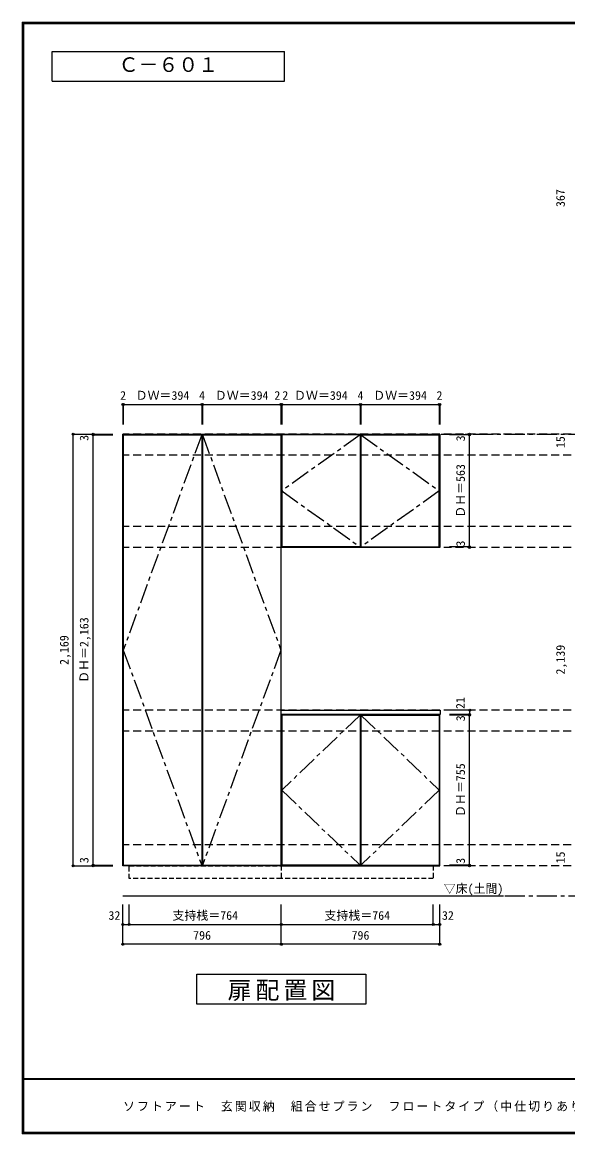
# Model space of a CAD drawing. Units: millimetres at full size, sheet at 1:20. Extents: x -3893 to 3907, y -2871 to 2783.
# Drawn here: x -3893 to -1152, y -2803 to 2783 of the extents above; entities that cross this region are included whole.
import ezdxf
from ezdxf.enums import TextEntityAlignment as Align

# ---------------------------------------------------------------- set-up
doc = ezdxf.new("R2010")
doc.units = ezdxf.units.MM
doc.header["$LTSCALE"] = 20
doc.header["$PDMODE"] = 32
doc.header["$PDSIZE"] = 10
for name, pattern in [('CHAIN1', [8, 5, -1, 1, -1]), ('DASHED1', [1.8, 1.2, -0.6]), ('DASHED2', [3, 2, -1])]:
    doc.linetypes.add(name, pattern=pattern)
for name, color, linetype in [('0-1_本体', 2, 'Continuous'), ('0-2_扉', 2, 'Continuous'), ('0-3_扉仕上', 7, 'CHAIN1'), ('0-4_棚', 3, 'Continuous'), ('0-9_', 7, 'DASHED1'), ('0-A_文字', 7, 'Continuous'), ('0-B_寸法', 4, 'Continuous'), ('F-1_枠', 6, 'Continuous'), ('F-A_文字', 7, 'Continuous')]:
    doc.layers.add(name, color=color, linetype=linetype)
doc.styles.add('ＭＳ ゴシック', font='')
doc.styles.get('ＭＳ ゴシック').set_extended_font_data('MS Gothic')

msp = doc.modelspace()

# ---------------------------------------------------------------- linework, layer by layer
at = {"layer": '0-1_本体', "color": 7}
for p, q in [((-2591.48, -1456.67), (-2591.48, 712.33)), ((-1795.48, -1456.67), (-1795.48, -695.67)), ((-2591.48, -1456.67), (-3387.48, -1456.67)), ((-2591.48, -1456.67), (-1795.48, -1456.67))]:
    msp.add_line(p, q, dxfattribs=at)
for points in [[(-3387.48, -1456.67), (-3387.48, 712.33), (-2591.48, 712.33)], [(-2591.48, 712.33), (-1795.48, 712.33), (-1795.48, 143.33), (-2591.48, 143.33)]]:
    msp.add_lwpolyline(points, dxfattribs=at)
at = {"layer": '0-2_扉', "color": 3}
for p, q in [((-3385.48, 709.33), (-3385.48, -1453.67)), ((-3385.48, 709.33), (-2991.48, 709.33)), ((-2991.48, 709.33), (-2991.48, -1453.67)), ((-2987.48, 709.33), (-2987.48, -1453.67)), ((-2987.48, 709.33), (-2593.48, 709.33)), ((-2593.48, 709.33), (-2593.48, -1453.67)), ((-2195.48, 709.33), (-2589.48, 709.33)), ((-2589.48, 709.33), (-2589.48, 146.33)), ((-2195.48, 709.33), (-2195.48, 146.33)), ((-2191.48, 709.33), (-2191.48, 146.33)), ((-2191.48, 709.33), (-1797.48, 709.33)), ((-1797.48, 146.33), (-1797.48, 709.33)), ((-2195.48, 146.33), (-2589.48, 146.33)), ((-2191.48, 146.33), (-1797.48, 146.33)), ((-2589.48, -698.67), (-2589.48, -1453.67)), ((-2195.48, -698.67), (-2589.48, -698.67)), ((-2195.48, -698.67), (-2195.48, -1453.67)), ((-2191.48, -698.67), (-2191.48, -1453.67)), ((-2191.48, -698.67), (-1797.48, -698.67)), ((-1797.48, -698.67), (-1797.48, -1453.67)), ((-3385.48, -1453.67), (-2991.48, -1453.67)), ((-2987.48, -1453.67), (-2593.48, -1453.67)), ((-2195.48, -1453.67), (-2589.48, -1453.67)), ((-2191.48, -1453.67), (-1797.48, -1453.67))]:
    msp.add_line(p, q, dxfattribs=at)
at = {"layer": '0-3_扉仕上', "linetype": 'Continuous'}
msp.add_line((-3387.48, -1606.67), (-1475.48, -1606.67), dxfattribs=at)
at = {"layer": '0-3_扉仕上'}
for points in [[(-2991.48, 709.33), (-3385.48, -372.17), (-2991.48, -1453.67)], [(-2987.48, 709.33), (-2593.48, -372.17), (-2987.48, -1453.67)], [(-2195.48, 709.33), (-2589.48, 427.83), (-2195.48, 146.33)], [(-2191.48, 709.33), (-1797.48, 427.83), (-2191.48, 146.33)], [(-2195.48, -698.67), (-2589.48, -1076.17), (-2195.48, -1453.67)], [(-2191.48, -698.67), (-1797.48, -1076.17), (-2191.48, -1453.67)]]:
    msp.add_lwpolyline(points, dxfattribs=at)
at = {"layer": '0-4_棚'}
for p, q in [((-2591.48, -674.67), (-1793.48, -674.67)), ((-2591.48, -695.67), (-2591.48, -674.67)), ((-1793.48, -695.67), (-2591.48, -695.67)), ((-1793.48, -674.67), (-1793.48, -695.67))]:
    msp.add_line(p, q, dxfattribs=at)
at = {"layer": '0-9_'}
for p, q in [((-3355.48, -1456.67), (-2591.48, -1456.67)), ((-3355.48, -1520.67), (-3355.48, -1456.67))]:
    msp.add_line(p, q, dxfattribs=at)
for points in [[(-2591.48, -1456.67), (-2591.48, -1520.67), (-3355.48, -1520.67)], [(-2591.48, -1456.67), (-1827.48, -1456.67), (-1827.48, -1520.67), (-2591.48, -1520.67)]]:
    msp.add_lwpolyline(points, dxfattribs=at)
at = {"layer": '0-A_文字', "linetype": 'CHAIN1'}
for p, q in [((-3387.48, 712.33), (3184.52, 712.33)), ((-3387.48, -1606.67), (3184.52, -1606.67))]:
    msp.add_line(p, q, dxfattribs=at)
at = {"layer": '0-A_文字'}
for p, q in [((-3016.48, -2151.17), (-3016.48, -2001.17)), ((-3016.48, -2001.17), (-2166.48, -2001.17)), ((-2166.48, -2001.17), (-2166.48, -2151.17)), ((-2166.48, -2151.17), (-3016.48, -2151.17))]:
    msp.add_line(p, q, dxfattribs=at)
for points in [[(-3743.33, 2486.67), (-3743.33, 2636.67), (-2574.63, 2636.67)], [(-3743.33, 2486.67), (-2574.63, 2486.67), (-2574.63, 2636.67)]]:
    msp.add_lwpolyline(points, dxfattribs=at)
at = {"layer": '0-B_寸法'}
for p, q in [((-3387.48, 862.33), (-3387.48, 762.33)), ((-3387.48, 862.33), (-3385.48, 862.33)), ((-3385.48, 862.33), (-2991.48, 862.33)), ((-3385.48, 862.33), (-3385.48, 762.33)), ((-2991.48, 862.33), (-2987.48, 862.33)), ((-2991.48, 862.33), (-2991.48, 762.33)), ((-2987.48, 862.33), (-2593.48, 862.33)), ((-2987.48, 862.33), (-2987.48, 762.33)), ((-2593.48, 862.33), (-2591.48, 862.33)), ((-2593.48, 862.33), (-2593.48, 762.33)), ((-2591.48, 862.33), (-2591.48, 762.33)), ((-2591.48, 862.33), (-2589.48, 862.33)), ((-2589.48, 862.33), (-2195.48, 862.33)), ((-2589.48, 862.33), (-2589.48, 762.33)), ((-2195.48, 862.33), (-2191.48, 862.33)), ((-2195.48, 862.33), (-2195.48, 762.33)), ((-2191.48, 862.33), (-1797.48, 862.33)), ((-2191.48, 862.33), (-2191.48, 762.33)), ((-1797.48, 862.33), (-1795.48, 862.33)), ((-1797.48, 862.33), (-1797.48, 762.33)), ((-1795.48, 862.33), (-1795.48, 762.33)), ((-3637.48, 712.33), (-3437.48, 712.33)), ((-3637.48, -1456.67), (-3637.48, 712.33)), ((-3537.48, 709.33), (-3537.48, 712.33)), ((-3537.48, 709.33), (-3437.48, 709.33)), ((-3537.48, -1453.67), (-3537.48, 709.33)), ((-1645.48, 709.33), (-1745.48, 709.33)), ((-1645.48, 709.33), (-1645.48, 712.33)), ((-1645.48, 146.33), (-1645.48, 709.33)), ((-1645.48, 146.33), (-1745.48, 146.33)), ((-1645.48, 143.33), (-1645.48, 146.33)), ((-1645.48, -695.67), (-1745.48, -695.67)), ((-1645.48, -695.67), (-1745.48, -695.67)), ((-1645.48, -698.67), (-1745.48, -698.67)), ((-1644.48, -674.67), (-1744.48, -674.67)), ((-1645.48, -698.67), (-1645.48, -695.67)), ((-1645.48, -1453.67), (-1645.48, -698.67)), ((-1644.48, -695.67), (-1644.48, -674.67)), ((-3637.48, -1456.67), (-3437.48, -1456.67)), ((-3537.48, -1453.67), (-3437.48, -1453.67)), ((-3537.48, -1456.67), (-3537.48, -1453.67)), ((-1645.48, -1453.67), (-1745.48, -1453.67)), ((-1645.48, -1456.67), (-1745.48, -1456.67)), ((-1645.48, -1456.67), (-1645.48, -1453.67)), ((-3387.48, -1851.17), (-3387.48, -1651.17)), ((-3355.48, -1751.17), (-3355.48, -1651.17)), ((-2591.48, -1851.17), (-2591.48, -1651.17)), ((-1827.48, -1751.17), (-1827.48, -1651.17)), ((-1795.48, -1851.17), (-1795.48, -1651.17)), ((-3387.48, -1751.17), (-3355.48, -1751.17)), ((-3355.48, -1751.17), (-2591.48, -1751.17)), ((-2591.48, -1751.17), (-1827.48, -1751.17)), ((-1827.48, -1751.17), (-1795.48, -1751.17)), ((-2591.48, -1851.17), (-3387.48, -1851.17)), ((-1795.48, -1851.17), (-2591.48, -1851.17))]:
    msp.add_line(p, q, dxfattribs=at)
at = {"layer": '0-B_寸法', "linetype": 'DASHED2'}
for p, q in [((3184.52, 712.33), (-3387.48, 712.33)), ((3184.52, 607.33), (-3387.48, 607.33)), ((3184.52, 248.33), (-3387.48, 248.33)), ((3184.52, 143.33), (-3387.48, 143.33)), ((3184.52, -674.67), (-3387.48, -674.67)), ((3184.52, -779.67), (-3387.48, -779.67)), ((3184.52, -1351.67), (-3387.48, -1351.67)), ((3184.52, -1456.67), (-3387.48, -1456.67))]:
    msp.add_line(p, q, dxfattribs=at)
at = {"layer": '0-B_寸法', "color": 7}
for p in [(-3387.48, 862.33), (-3385.48, 862.33), (-2991.48, 862.33), (-2987.48, 862.33), (-2593.48, 862.33), (-2591.48, 862.33), (-2589.48, 862.33), (-2195.48, 862.33), (-2191.48, 862.33), (-1797.48, 862.33), (-1795.48, 862.33), (-3637.48, 712.33), (-3537.48, 712.33), (-3537.48, 709.33), (-1645.48, 712.33), (-1645.48, 709.33), (-1645.48, 146.33), (-1645.48, 143.33), (-1644.48, -674.67), (-1645.48, -695.67), (-1645.48, -695.67), (-1645.48, -698.67), (-3637.48, -1456.67), (-3537.48, -1453.67), (-3537.48, -1456.67), (-1645.48, -1453.67), (-1645.48, -1456.67), (-3387.48, -1751.17), (-3355.48, -1751.17), (-2591.48, -1751.17), (-1827.48, -1751.17), (-1795.48, -1751.17), (-3387.48, -1851.17), (-2591.48, -1851.17), (-1795.48, -1851.17)]:
    msp.add_point(p, dxfattribs=at)
at = {"layer": 'F-1_枠'}
for p, q in [((-3893.39, 2783.33), (-3893.39, -2803.33)), ((-3893.39, 2783.33), (3906.61, 2783.33)), ((-3893.39, 2780), (3906.61, 2780)), ((-3893.39, 2776.67), (3906.61, 2776.67)), ((-3890.05, 2783.33), (-3890.05, -2803.33)), ((-3886.72, 2783.33), (-3886.72, -2803.33)), ((3906.61, -2526.67), (-3893.39, -2526.67)), ((3906.61, -2530), (-3893.39, -2530)), ((3906.61, -2796.67), (-3893.39, -2796.67)), ((3906.61, -2800), (-3893.39, -2800)), ((3906.61, -2803.33), (-3893.39, -2803.33))]:
    msp.add_line(p, q, dxfattribs=at)

# ---------------------------------------------------------------- texts
at = {"layer": '0-A_文字', "style": 'ＭＳ ゴシック'}
for s, height, p in [('Ｃ－６０１', 73.31, (-3408.98, 2511.67)), ('▽床(土間)', 43.99, (-1775.48, -1606.67))]:
    msp.add_text(s, height=height, dxfattribs=at).set_placement(p, align=Align.BOTTOM_LEFT)
at = {"layer": '0-A_文字', "insert": (-2861.48, -2136.17), "char_height": 87.98, "attachment_point": 7, "style": 'ＭＳ ゴシック'}
msp.add_mtext('\\T1.17;扉配置図', dxfattribs=at)
at = {"layer": '0-B_寸法', "color": 7, "style": 'ＭＳ ゴシック'}
for s, p in [('367', (-1153.48, 1854.56)), ('3', (-3547.48, 679.01)), ('3', (-1655.48, 676.85)), ('15', (-1153.48, 643.11)), ('ＤＨ＝563', (-1655.48, 292.83)), ('3', (-1655.48, 147.85)), ('ＤＨ＝2,163', (-3547.48, -537.17)), ('2,169', (-3647.48, -447.17)), ('2,139', (-1153.48, -495.17)), ('21', (-1656.48, -668.47)), ('3', (-1655.48, -730.1)), ('ＤＨ＝755', (-1655.48, -1211.17)), ('15', (-1153.48, -1444.62)), ('3', (-3547.48, -1443.09)), ('3', (-1655.48, -1446.76))]:
    msp.add_text(s, height=43.99, rotation=90, dxfattribs=at).set_placement(p, align=Align.BOTTOM_LEFT)
for s, p in [('2', (-3401.48, 872.33)), ('ＤＷ＝394', (-3323.48, 872.33)), ('4', (-3004.48, 872.33)), ('ＤＷ＝394', (-2925.48, 872.33)), ('2', (-2626.48, 872.33)), ('2', (-2586.48, 872.33)), ('ＤＷ＝394', (-2527.48, 872.33)), ('4', (-2208.48, 872.33)), ('ＤＷ＝394', (-2129.48, 872.33)), ('2', (-1811.48, 872.33)), ('32', (-3460.07, -1741.17)), ('支持桟＝764', (-3138.48, -1741.17)), ('支持桟＝764', (-2374.48, -1741.17)), ('32', (-1784.12, -1741.17)), ('796', (-3034.48, -1841.17)), ('796', (-2238.48, -1841.17))]:
    msp.add_text(s, height=43.99, dxfattribs=at).set_placement(p, align=Align.BOTTOM_LEFT)
at = {"layer": 'F-A_文字', "insert": (-3386.72, -2693.33), "char_height": 43.99, "attachment_point": 7, "style": 'ＭＳ ゴシック'}
msp.add_mtext('\\T1.17;ソフトアート\u3000玄関収納\u3000組合せプラン\u3000フロートタイプ（中仕切りあり）\\~Ｃ-６０１', dxfattribs=at)

doc.saveas('drawing.dxf')
